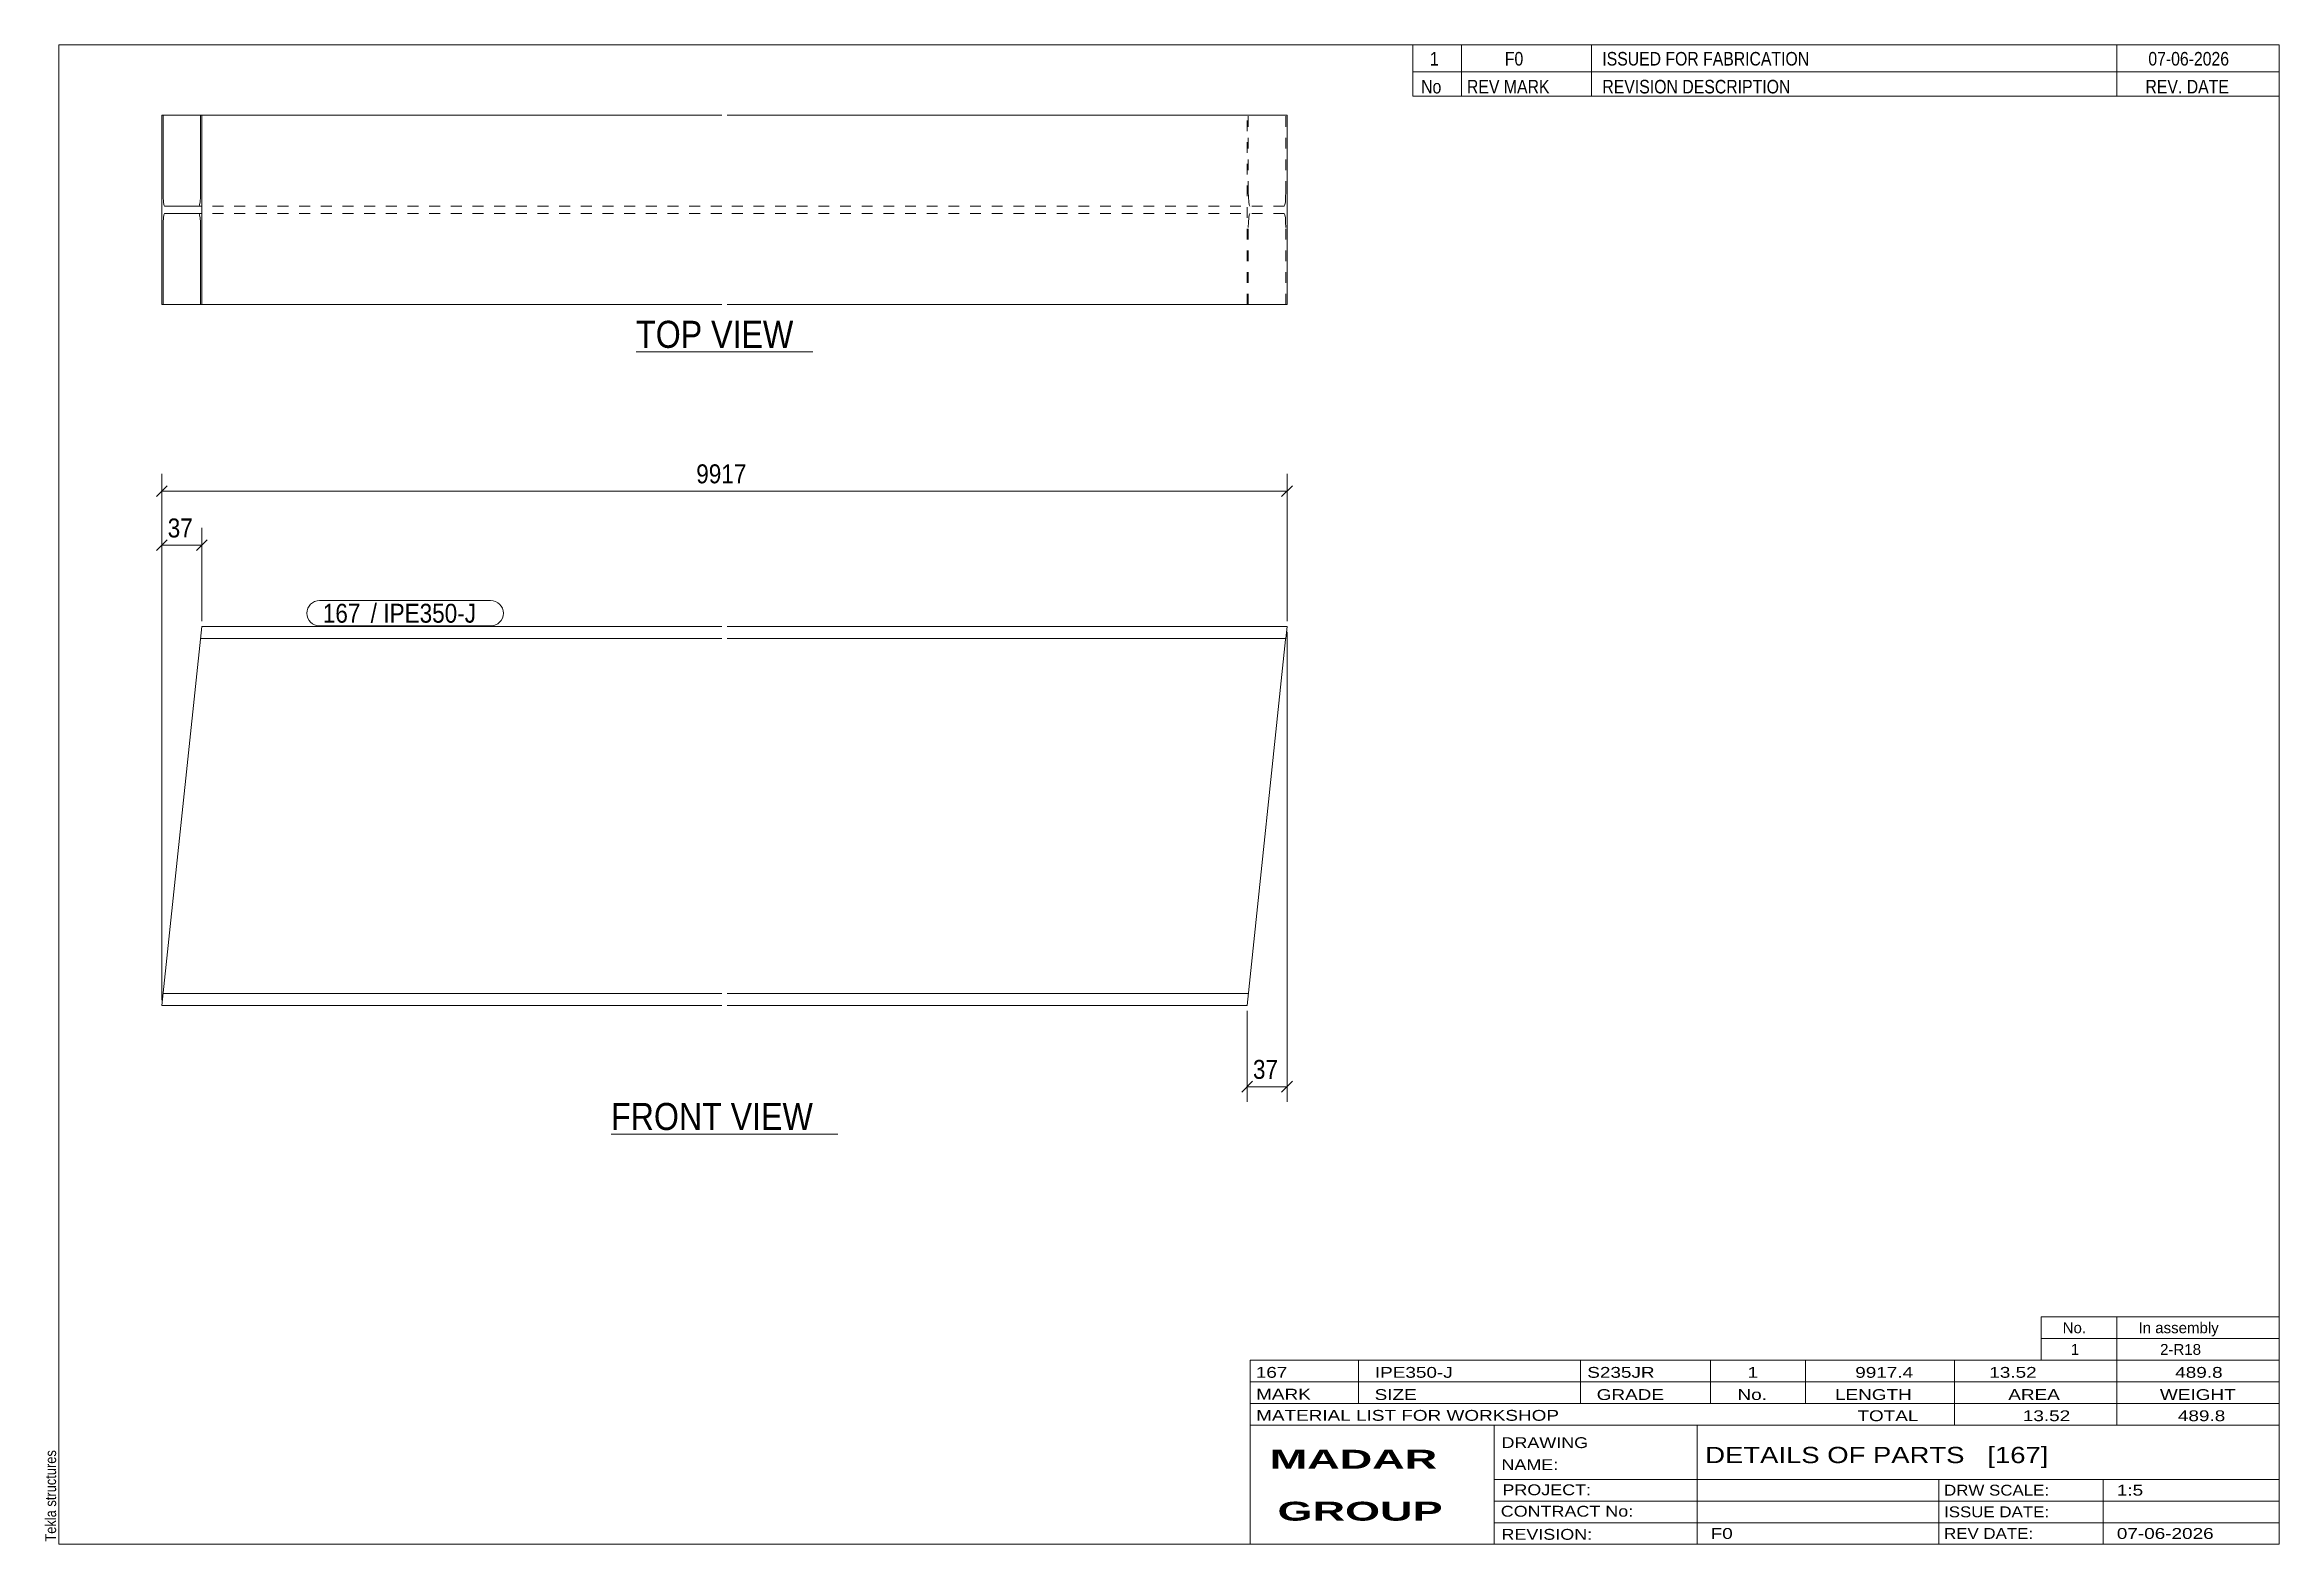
# Model space of a CAD drawing. Header units: millimetres. Extents: x 2 to 415, y 5 to 282.
import ezdxf

# ---------------------------------------------------------------- set-up
doc = ezdxf.new("R2010")
doc.units = ezdxf.units.MM
doc.linetypes.add('XKITLINE00', pattern=[0])
doc.linetypes.add('XKITLINE02', pattern=[4, 2, -2])
for name, color, linetype, lineweight in [('Dimensions', 7, 'Continuous', 0), ('DrawingSheet', 5, 'Continuous', 0), ('OtherObjectType', 7, 'Continuous', 0), ('Part', 2, 'Continuous', 0), ('PartMark', 7, 'Continuous', 0)]:
    doc.layers.add(name, color=color, linetype=linetype, lineweight=lineweight)
doc.styles.add('ARIAL', font='ARIAL.TTF')
doc.styles.add('ARIAL_BOLD', font='ARIALBD.TTF')
doc.styles.add('ARIAL_NARROW', font='ARIALN.TTF')

# ---------------------------------------------------------------- blocks, each defined once
blk = doc.blocks.new('*A1')
at = {"layer": 'Part', "color": 2, "linetype": 'XKITLINE00', "lineweight": 0}
for p, q in [((31.4, 174.53), (24.01, 104.53)), ((127.4, 174.53), (31.4, 174.53)), ((231.78, 174.53), (128.4, 174.53)), ((231.78, 174.53), (231.55, 172.33)), ((127.4, 172.33), (31.16, 172.33)), ((231.55, 172.33), (128.4, 172.33)), ((231.53, 172.14), (224.4, 104.53)), ((231.55, 172.33), (231.53, 172.14)), ((127.4, 104.53), (24.01, 104.53)), ((127.4, 106.73), (24.24, 106.73)), ((224.63, 106.73), (128.4, 106.73)), ((224.4, 104.53), (128.4, 104.53))]:
    blk.add_line(p, q, dxfattribs=at)
at = {"layer": 'Part', "color": 7, "linetype": 'XKITLINE02', "lineweight": 0}
blk.add_line((224.65, 106.93), (224.63, 106.73), dxfattribs=at)
blk = doc.blocks.new('*A2')
at = {"layer": 'Part', "color": 2, "linetype": 'XKITLINE00', "lineweight": 0}
for p, q in [((24.01, 269), (127.4, 269)), ((24.01, 234), (24.01, 269)), ((24.24, 254.8), (24.24, 269)), ((31.16, 254.8), (31.16, 269)), ((31.4, 234), (31.4, 269)), ((128.4, 269), (231.78, 269)), ((231.78, 269), (231.78, 234)), ((24.26, 253.81), (24.24, 254.8)), ((24.32, 252.96), (24.26, 253.81)), ((24.41, 252.4), (24.32, 252.96)), ((24.52, 252.2), (24.41, 252.4)), ((30.89, 252.2), (24.52, 252.2)), ((30.99, 252.4), (30.89, 252.2)), ((31.08, 252.96), (30.99, 252.4)), ((31.14, 253.81), (31.08, 252.96)), ((31.16, 254.8), (31.14, 253.81)), ((24.24, 248.2), (24.26, 249.19)), ((24.24, 234), (24.24, 248.2)), ((24.26, 249.19), (24.32, 250.04)), ((24.32, 250.04), (24.41, 250.6)), ((24.41, 250.6), (24.52, 250.8)), ((30.89, 250.8), (24.52, 250.8)), ((30.89, 250.8), (30.99, 250.6)), ((30.99, 250.6), (31.08, 250.04)), ((31.08, 250.04), (31.14, 249.19)), ((31.14, 249.19), (31.16, 248.2)), ((31.16, 234), (31.16, 248.2)), ((127.4, 234), (24.01, 234)), ((231.78, 234), (128.4, 234))]:
    blk.add_line(p, q, dxfattribs=at)
at = {"layer": 'Part', "color": 7, "linetype": 'XKITLINE02', "lineweight": 0}
for p, q in [((224.4, 234), (224.4, 269)), ((224.63, 254.8), (224.63, 269)), ((231.55, 254.8), (231.55, 269)), ((127.4, 252.2), (30.89, 252.2)), ((231.27, 252.2), (128.4, 252.2)), ((224.63, 254.8), (224.65, 253.81)), ((224.65, 253.81), (224.71, 252.96)), ((224.71, 252.96), (224.8, 252.4)), ((224.8, 252.4), (224.9, 252.2)), ((231.27, 252.2), (231.38, 252.4)), ((231.38, 252.4), (231.47, 252.96)), ((231.47, 252.96), (231.53, 253.81)), ((231.53, 253.81), (231.55, 254.8)), ((127.4, 250.8), (30.89, 250.8)), ((231.27, 250.8), (128.4, 250.8)), ((224.65, 249.19), (224.63, 248.2)), ((224.63, 234), (224.63, 248.2)), ((224.71, 250.04), (224.65, 249.19)), ((224.8, 250.6), (224.71, 250.04)), ((224.9, 250.8), (224.8, 250.6)), ((231.38, 250.6), (231.27, 250.8)), ((231.47, 250.04), (231.38, 250.6)), ((231.53, 249.19), (231.47, 250.04)), ((231.55, 248.2), (231.53, 249.19)), ((231.55, 234), (231.55, 248.2))]:
    blk.add_line(p, q, dxfattribs=at)
blk = doc.blocks.new('*A3')
at = {"layer": 'DrawingSheet', "color": 5, "linetype": 'XKITLINE00', "lineweight": 0}
for p, q in [((415, 282), (5, 282)), ((5, 282), (5, 5)), ((415, 5), (415, 282)), ((5, 5), (415, 5))]:
    blk.add_line(p, q, dxfattribs=at)
at = {"layer": 'DrawingSheet', "color": 5, "style": 'ARIAL', "width": 0.85}
blk.add_text('Tekla structures', height=2, rotation=90, dxfattribs=at).set_placement((4.5, 5.5))
blk = doc.blocks.new('*A4')
at = {"layer": 'OtherObjectType', "color": 7, "linetype": 'XKITLINE00', "lineweight": 0}
for p, q in [((371, 47), (415, 47)), ((371, 43), (371, 47)), ((385, 43), (385, 47)), ((415, 43), (415, 47)), ((371, 43), (415, 43)), ((371, 39), (371, 43)), ((385, 39), (385, 43)), ((415, 39), (415, 43)), ((371, 39), (415, 39))]:
    blk.add_line(p, q, dxfattribs=at)
at = {"layer": 'OtherObjectType', "color": 7, "style": 'ARIAL_NARROW', "width": 1.211571}
for s, p in [('No.', (375, 44)), ('In assembly', (389, 44)), ('1', (376.5, 40)), ('2-R18', (392.99, 40))]:
    blk.add_text(s, height=2, dxfattribs=at).set_placement(p)
blk = doc.blocks.new('*A5')
at = {"layer": 'OtherObjectType', "color": 7, "linetype": 'XKITLINE00', "lineweight": 0}
for p, q in [((255, 282), (415, 282)), ((415, 282), (255, 282)), ((255, 282), (255, 277)), ((264, 282), (264, 277)), ((288, 282), (288, 277)), ((385, 282), (385, 277)), ((415, 282), (415, 277)), ((255, 277), (415, 277)), ((255, 277), (255, 272.5)), ((255, 277), (415, 277)), ((264, 277), (264, 272.5)), ((288, 277), (288, 272.5)), ((385, 277), (385, 272.5)), ((415, 277), (415, 272.5)), ((415, 272.5), (255, 272.5))]:
    blk.add_line(p, q, dxfattribs=at)
at = {"layer": 'OtherObjectType', "color": 7, "style": 'ARIAL_NARROW'}
for s, width, p in [('1', 1.017001, (258.16, 278.15)), ('F0', 1.017001, (272, 278.15)), ('ISSUED FOR FABRICATION', 1.017001, (290, 278.15)), ('07-06-2026', 1.017001, (390.82, 278.15)), ('No', 1.02, (256.54, 273)), ('REV MARK', 1.02, (265, 273)), ('REVISION DESCRIPTION', 1.02, (290, 273)), ('REV. DATE', 1.02, (390.28, 273))]:
    blk.add_text(s, height=2.5, dxfattribs=dict(at, width=width)).set_placement(p)
blk = doc.blocks.new('*A6')
at = {"layer": 'OtherObjectType', "color": 7, "linetype": 'XKITLINE00', "lineweight": 0}
for p, q in [((225, 39), (415, 39)), ((225, 39), (225, 35)), ((225, 39), (415, 39)), ((245, 35), (245, 39)), ((286, 35), (286, 39)), ((310, 35), (310, 39)), ((327.5, 35), (327.5, 39)), ((355, 35), (355, 39)), ((385, 35), (385, 39)), ((415, 35), (415, 39)), ((225, 35), (415, 35)), ((225, 35), (225, 5)), ((225, 35), (415, 35)), ((245, 31), (245, 35)), ((286, 31), (286, 35)), ((310, 31), (310, 35)), ((327.5, 31), (327.5, 35)), ((355, 31), (355, 35)), ((385, 31), (385, 35)), ((415, 31), (415, 35)), ((225, 31), (415, 31)), ((355, 27), (355, 31)), ((385, 27), (385, 31)), ((415, 27), (415, 31)), ((225, 27), (415, 27)), ((270, 21), (270, 27)), ((307.5, 17), (307.5, 27)), ((415, 21), (415, 27)), ((270, 21), (270, 5)), ((415, 17), (415, 21)), ((270, 17), (415, 17)), ((307.5, 5), (307.5, 17)), ((352.16, 13), (352.16, 17)), ((382.5, 5), (382.5, 17)), ((415, 13), (415, 17)), ((270, 13), (415, 13)), ((352.16, 5), (352.16, 13)), ((415, 9), (415, 13)), ((270, 9), (415, 9)), ((415, 5), (415, 9)), ((225, 5), (415, 5)), ((262.5, 5), (415, 5))]:
    blk.add_line(p, q, dxfattribs=at)
at = {"layer": 'OtherObjectType', "color": 7, "style": 'ARIAL_NARROW'}
for s, height, width, p in [('167', 2, 1.525501, (226.01, 35.76)), ('IPE350-J', 2, 1.525501, (248, 35.76)), ('S235JR', 2, 1.525501, (287.22, 35.76)), ('1', 2, 1.525501, (316.82, 35.76)), ('9917.4', 2, 1.525501, (336.7, 35.76)), ('13.52', 2, 1.525501, (361.45, 35.76)), ('489.8', 2, 1.525501, (395.78, 35.76)), ('MARK', 2, 1.525501, (226.08, 31.73)), ('SIZE', 2, 1.525501, (247.96, 31.66)), ('GRADE', 2, 1.525501, (288.96, 31.66)), ('No.', 2, 1.525501, (314.96, 31.66)), ('LENGTH', 2, 1.525501, (332.96, 31.66)), ('AREA', 2, 1.525501, (364.96, 31.66)), ('WEIGHT', 2, 1.525501, (392.96, 31.66)), ('MATERIAL LIST FOR WORKSHOP', 2, 1.525501, (226.08, 27.82)), ('TOTAL', 2, 1.525501, (337.1, 27.75)), ('13.52', 2, 1.525501, (367.64, 27.75)), ('489.8', 2, 1.525501, (396.27, 27.75)), ('DRAWING', 2, 1.445, (271.38, 22.78)), ('NAME:', 2, 1.445, (271.38, 18.72)), ('DETAILS OF PARTS   [167]', 3, 1.474651, (309, 20)), ('PROJECT:', 2, 1.445, (271.55, 14.07)), ('DRW SCALE:', 2, 1.36, (353.1, 14)), ('1:5', 2, 1.525501, (385, 14)), ('CONTRACT No:', 2, 1.445, (271.25, 10.11)), ('ISSUE DATE:', 2, 1.36, (353.1, 10)), ('REVISION:', 2, 1.445, (271.38, 5.84)), ('F0', 2, 1.525501, (310, 6)), ('REV DATE:', 2, 1.36, (353.1, 6)), ('07-06-2026', 2, 1.525501, (385, 6))]:
    blk.add_text(s, height=height, dxfattribs=dict(at, width=width)).set_placement(p)
at = {"layer": 'OtherObjectType', "color": 1, "style": 'ARIAL_BOLD', "width": 1.7}
for s, p in [('MADAR ', (228.58, 18.97)), ('GROUP', (230.03, 9.37))]:
    blk.add_text(s, height=3.5, dxfattribs=at).set_placement(p)
blk = doc.blocks.new('*A7')
at = {"layer": 'Dimensions', "color": 7, "linetype": 'XKITLINE00', "lineweight": 0}
for p, q in [((24.01, 105.53), (24.01, 202.73)), ((231.78, 175.53), (231.78, 202.73)), ((25, 200.52), (23.02, 198.54)), ((24.01, 199.53), (231.78, 199.53)), ((232.77, 200.52), (230.79, 198.54))]:
    blk.add_line(p, q, dxfattribs=at)
at = {"layer": 'Dimensions', "color": 3}
for p in [(24.01, 199.53), (231.78, 199.53)]:
    blk.add_point(p, dxfattribs=at)
at = {"layer": 'Dimensions', "color": 3, "style": 'ARIAL', "width": 0.85}
blk.add_text('9917', height=3.5, dxfattribs=at).set_placement((122.7, 200.98))
blk = doc.blocks.new('*A8')
at = {"layer": 'Dimensions', "color": 7, "linetype": 'XKITLINE00', "lineweight": 0}
for p, q in [((231.78, 173.53), (231.78, 86.73)), ((224.4, 103.53), (224.4, 86.73)), ((225.39, 90.52), (223.41, 88.54)), ((224.4, 89.53), (231.78, 89.53)), ((232.77, 90.52), (230.79, 88.54))]:
    blk.add_line(p, q, dxfattribs=at)
at = {"layer": 'Dimensions', "color": 3}
for p in [(224.4, 89.53), (231.78, 89.53)]:
    blk.add_point(p, dxfattribs=at)
at = {"layer": 'Dimensions', "color": 3, "style": 'ARIAL', "width": 0.85}
blk.add_text('37', height=3.5, dxfattribs=at).set_placement((225.49, 90.98))
blk = doc.blocks.new('*A9')
at = {"layer": 'Dimensions', "color": 7, "linetype": 'XKITLINE00', "lineweight": 0}
for p, q in [((25, 190.52), (23.02, 188.54)), ((24.01, 105.53), (24.01, 192.73)), ((32.39, 190.52), (30.41, 188.54)), ((31.4, 175.53), (31.4, 192.73)), ((24.01, 189.53), (31.4, 189.53))]:
    blk.add_line(p, q, dxfattribs=at)
at = {"layer": 'Dimensions', "color": 3}
for p in [(24.01, 189.53), (31.4, 189.53)]:
    blk.add_point(p, dxfattribs=at)
at = {"layer": 'Dimensions', "color": 3, "style": 'ARIAL', "width": 0.85}
blk.add_text('37', height=3.5, dxfattribs=at).set_placement((25.11, 190.98))
blk = doc.blocks.new('*A10')
at = {"layer": 'PartMark', "color": 7, "linetype": 'XKITLINE00', "lineweight": 0}
for p, q in [((53.15, 179.33), (84.73, 179.33)), ((53.15, 174.63), (84.73, 174.63))]:
    blk.add_line(p, q, dxfattribs=at)
for centre, start, end in [((53.15, 176.98), 90, 270), ((84.73, 176.98), 270, 90)]:
    blk.add_arc(centre, 2.35, start, end, dxfattribs=at)
at = {"layer": 'PartMark', "color": 1, "style": 'ARIAL', "width": 0.85}
blk.add_text('167', height=3.5, dxfattribs=at).set_placement((53.75, 175.23))
at = {"layer": 'PartMark', "color": 3, "style": 'ARIAL', "width": 0.85}
for s, p in [('/', (62.58, 175.23)), ('IPE350-J', (64.93, 175.23))]:
    blk.add_text(s, height=3.5, dxfattribs=at).set_placement(p)
blk = doc.blocks.new('*A11')
at = {"layer": 'OtherObjectType', "color": 7, "linetype": 'XKITLINE00', "lineweight": 0}
blk.add_line((106.97, 80.78), (148.82, 80.78), dxfattribs=at)
at = {"layer": 'OtherObjectType', "color": 3, "style": 'ARIAL', "width": 0.85}
blk.add_text('FRONT VIEW', height=5, dxfattribs=at).set_placement((106.97, 81.53))
blk = doc.blocks.new('*A12')
at = {"layer": 'OtherObjectType', "color": 7, "linetype": 'XKITLINE00', "lineweight": 0}
blk.add_line((111.59, 225.25), (144.2, 225.25), dxfattribs=at)
at = {"layer": 'OtherObjectType', "color": 3, "style": 'ARIAL', "width": 0.85}
blk.add_text('TOP VIEW', height=5, dxfattribs=at).set_placement((111.59, 226))

msp = doc.modelspace()

# ---------------------------------------------------------------- block references
at = {"lineweight": 0}
for name in ['*A3', '*A5', '*A2', '*A12', '*A7', '*A9', '*A10', '*A1', '*A8', '*A11', '*A4', '*A6']:
    msp.add_blockref(name, (0, 0), dxfattribs=at)

doc.saveas('drawing.dxf')
